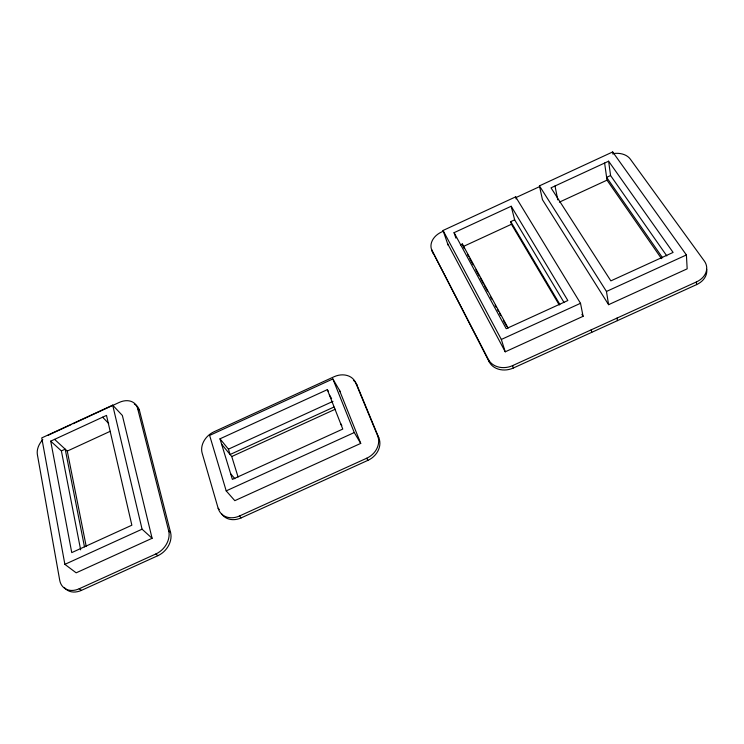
<?xml version="1.0" encoding="UTF-8"?>
<svg xmlns="http://www.w3.org/2000/svg" width="744" height="744" viewBox="0 0 744 744"><rect width="100%" height="100%" fill="white"/><g stroke="black" fill="none" stroke-linecap="round" stroke-linejoin="round"><path stroke-width="1.12" d="M448.148 245.26L443.043 230.473L515.657 196.862L580.515 303.301L583.091 316.312L505.241 351.81L447.562 243.548M539.437 185.861L612.684 151.953L686.405 254.95L687.168 268.844L608.592 304.677L542.45 199.69L539.437 185.861L606.462 291.462L608.592 304.677M443.545 231.086L441.443 232.063A17.103 13.085 -20.2 0 0 432.078 250.7L489.217 361.882A18.553 15.364 -16.6 0 0 513.351 368.01L696.561 284.627A19.418 15.047 -5.7 0 0 706.698 269.309M516.243 197.439L539.428 186.707M454.082 232.667L511.184 206.255L567.849 300.529L506.208 328.709L454.082 232.667L455.905 238.127M608.62 161.197L551.016 187.841L610.861 280.879L673.097 252.43L608.62 161.197L610.564 175.528L666.801 255.899M112.688 405.154L41.748 437.909L64.877 564.352L76.167 572.824L152.092 538.293L122.369 415.468L112.688 405.154L142.076 529.189L152.092 538.293M51.048 433.919L70.968 424.712M73.07 423.745L119.217 402.439A17.27 12.899 -40.7 0 1 137.612 408.437L139.472 410.493L170.581 532.555A18.898 15.01 -47 0 1 157.849 555.694L81.403 590.392A19.158 14.657 -49.9 0 1 64.328 587.434M460.397 244.878L462.34 243.976L508.143 328.113M559.283 305.021L511.435 224.279L510.747 221.628L514.653 219.815L511.184 206.255M610.564 175.528L606.611 177.351L662.579 257.824M511.435 224.279L463.187 246.552L464.284 248.58M559.367 202.145L607.011 180.16L604.612 163.048M50.713 441.146L106.494 415.403L131.855 525.208L71.75 552.615L50.713 441.146L61.389 450.92L80.65 549.863M61.389 450.92L65.193 449.162L84.49 546.877M54.582 439.36L67.276 451.087L110.242 431.297M340.315 391.753L332.866 378.938L209.631 435.426L226.204 490.882L234.816 500.666L360.728 443.396L339.45 390.274M327.323 389.661L342.779 429.065L232.37 479.396L219.982 438.821L327.323 389.661L328.448 391.53M219.982 438.821L228.436 449.162L332.977 401.351M333.982 407.024L230.091 454.51L228.436 449.162M221.638 444.224L231.747 456.528L335.284 409.219M505.241 351.81L501.335 339.459L580.515 303.301M606.462 291.462L686.405 254.95M64.877 564.352L142.076 529.189M226.204 490.882L354.265 432.552L360.728 443.396M432.078 250.7L488.399 359.492A18.609 15.392 -16.7 0 0 512.607 365.611L696.44 281.93A19.483 15.075 -5.8 0 0 704.326 261.023L630.289 159.095A17.716 12.927 -11.7 0 0 613.4 153.562M42.827 439.639A17.428 12.657 -43.6 0 0 37.386 454.668L59.725 580.301A19.223 14.675 -49.9 0 0 79.18 588.774L155.887 553.955A18.963 15.038 -46.9 0 0 168.665 530.751L137.612 408.437M218.141 508.254A18.739 15.392 -42.1 0 0 239.456 516.001L366.68 458.248A18.6 15.773 -31.3 0 0 377.627 435.714L355.725 382.825A17.921 14.657 -30.2 0 0 334.037 376.752L213.984 431.799A18.005 14.341 -39.3 0 0 202.145 453.124L218.141 508.254L219.303 509.51M221.6 513.834A18.674 15.364 -42.2 0 0 241.149 517.889L367.936 460.341A18.535 15.745 -31.3 0 0 378.836 437.863L356.962 385.076A17.865 14.629 -30.3 0 0 356.088 383.374M79.18 588.774L81.403 590.392M155.887 553.955L157.849 555.694M168.665 530.751L170.581 532.555M102.616 417.198L108.689 423.457M239.456 516.001L241.149 517.889M230.64 473.723L234.872 478.727M607.011 180.16L661.5 258.652M340.622 423.559L341.822 425.54M581.892 314.331L583.091 316.312M329.387 394.906L331.619 398.626M366.68 458.248L367.936 460.341M514.653 219.815L564.073 302.548M510.747 221.628L559.888 304.463M377.627 435.714L378.836 437.863M355.725 382.825L356.962 385.076M467.595 254.653L468.692 256.68M469.789 258.698L473.1 264.78M475.853 269.839L479.155 275.912M480.252 277.94L483.563 284.013M484.66 286.031L487.413 291.099M490.714 297.172L491.821 299.19M495.123 305.263L496.22 307.291M497.327 309.318L498.424 311.345M499.522 313.363L500.628 315.391M503.381 320.45L506.683 326.523M443.043 230.473L501.335 339.459M332.866 378.938L354.265 432.552M488.399 359.492L489.217 361.882M462.34 243.976L462.908 245.697M512.607 365.611L513.351 368.01M231.747 456.528L238.089 477.044M515.657 196.862L516.178 198.964M555.005 185.991L557.786 199.894M67.276 451.087L86.202 546.329M591.257 329.806L591.74 332.336M617.027 318.079L617.427 320.645M612.684 151.953L612.972 154.166M696.44 281.93L696.561 284.627M134.329 404.02A17.214 12.88 -40.7 0 1 139.472 410.493M48.062 435.417A17.428 12.657 -43.6 0 1 49.997 434.403M353.586 380.472A17.865 14.629 -30.3 0 1 354.953 381.83M433.017 253.239A17.047 13.067 -20.1 0 1 431.985 249.993"/></g></svg>
